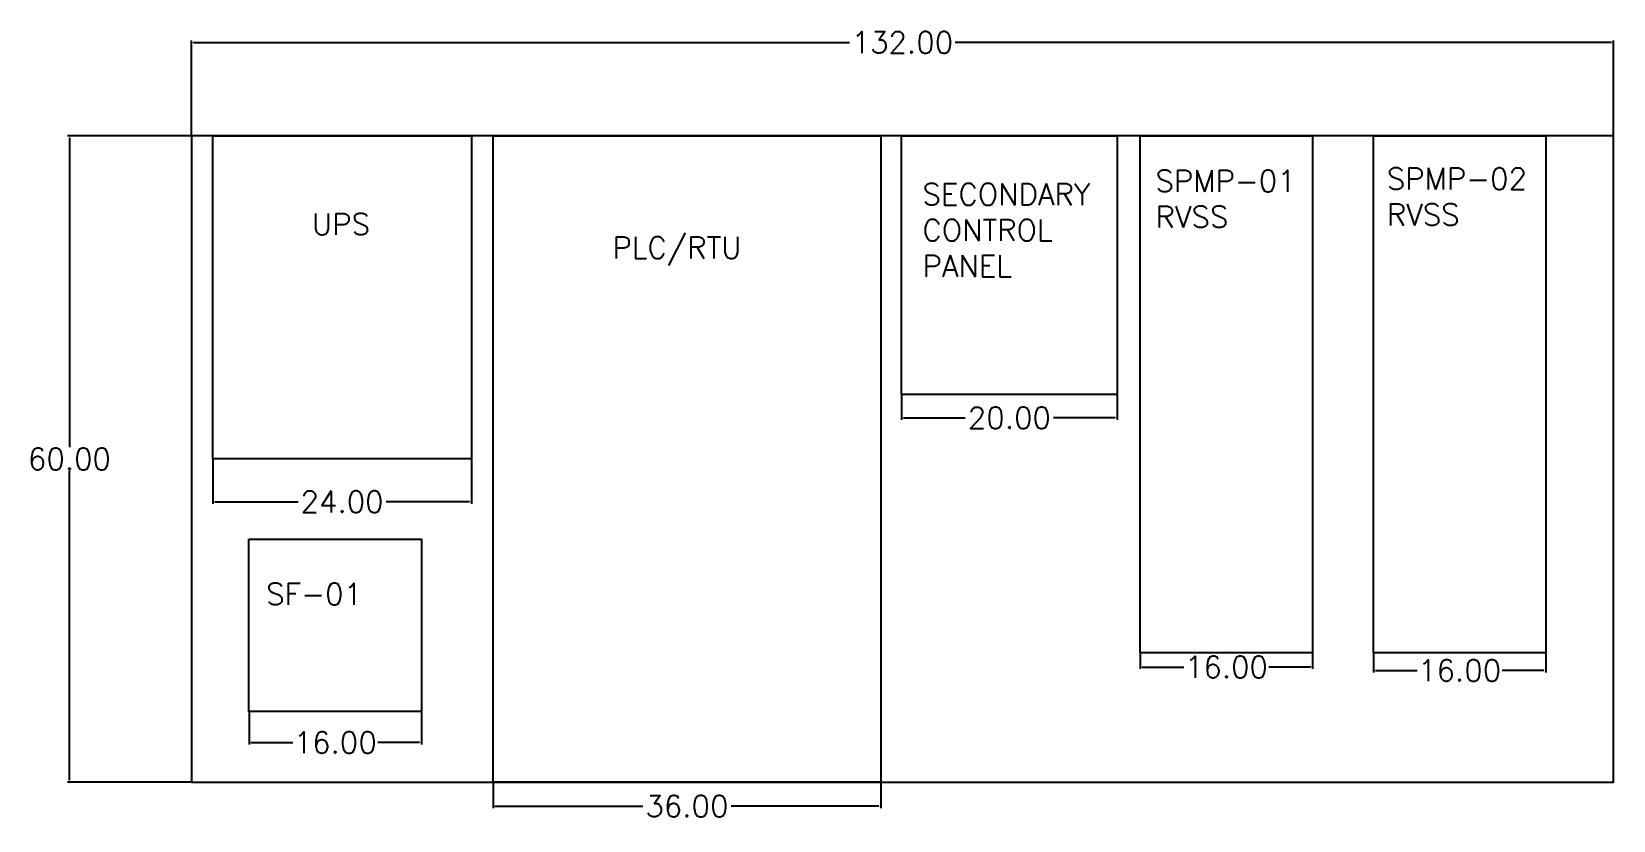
# Model space of a CAD drawing. Header units: inches. Extents: x -15 to 132, y -4 to 70.
import ezdxf

# ---------------------------------------------------------------- set-up
doc = ezdxf.new("R2010")
doc.units = ezdxf.units.IN
doc.header["$MEASUREMENT"] = 0
doc.styles.get("Standard").update_dxf_attribs({"font": 'romans.shx'})
doc.dimstyles.get("Standard").update_dxf_attribs({"dimtxt": 0.18, "dimasz": 0.18, "dimexe": 0.18, "dimexo": 0.0625, "dimgap": 0.09, "dimtad": 0, "dimtih": 1, "dimtoh": 1, "dimdec": 4, "dimzin": 0, "dimdsep": 46, "dimtxsty": 'Standard', "dimcen": 0.09, "dimadec": 0, "dimazin": 0, "dimtfac": 1, "dimtdec": 4, "dimtofl": 0, "dimtmove": 0, "dimatfit": 3, "dimfxl": 1, "dimtolj": 1, "dimtzin": 0, "dimarcsym": 0})

# ---------------------------------------------------------------- blocks, each defined once
blk = doc.blocks.new('*D29')
at = {"color": 0, "lineweight": -2, "transparency": 16777216}
for p, q in [((0, 60.06), (0, 68.85)), ((0.18, 68.67), (61.1, 68.67)), ((131.82, 68.67), (70.9, 68.67)), ((132, 60.06), (132, 68.85))]:
    blk.add_line(p, q, dxfattribs=at)
at = {"color": 0, "transparency": 16777216}
for points in [[(0.18, 68.7), (0.18, 68.64), (0, 68.67)], [(131.82, 68.7), (131.82, 68.64), (132, 68.67)]]:
    blk.add_solid(points, dxfattribs=at)
at = {"layer": 'Defpoints', "color": 0, "transparency": 16777216}
for p in [(132, 68.67), (0, 60), (132, 60)]:
    blk.add_point(p, dxfattribs=at)
at = {"color": 0, "transparency": 16777216, "insert": (66, 68.67), "char_height": 0.18, "attachment_point": 5}
blk.add_mtext('\\A1;{\\H11.11111x;132.00}', dxfattribs=at)
blk = doc.blocks.new('*D30')
at = {"color": 0, "lineweight": -2, "transparency": 16777216}
for p, q in [((-0.06, 60), (-11.5, 60)), ((-11.32, 59.82), (-11.32, 31.09)), ((-11.32, 0.18), (-11.32, 28.91)), ((-0.06, 0), (-11.5, 0))]:
    blk.add_line(p, q, dxfattribs=at)
at = {"color": 0, "transparency": 16777216}
for points in [[(-11.35, 59.82), (-11.29, 59.82), (-11.32, 60)], [(-11.35, 0.18), (-11.29, 0.18), (-11.32, 0)]]:
    blk.add_solid(points, dxfattribs=at)
at = {"layer": 'Defpoints', "color": 0, "transparency": 16777216}
for p in [(0, 60), (0, 0), (-11.32, 0)]:
    blk.add_point(p, dxfattribs=at)
at = {"color": 0, "transparency": 16777216, "insert": (-11.32, 30), "char_height": 0.18, "attachment_point": 5}
blk.add_mtext('\\A1;{\\H11.11111x;60.00}', dxfattribs=at)
blk = doc.blocks.new('*D31')
at = {"color": 0, "lineweight": -2, "transparency": 16777216}
for p, q in [((1.99, 29.94), (1.99, 25.85)), ((25.99, 29.94), (25.99, 25.85)), ((2.17, 26.03), (9.9, 26.03)), ((25.81, 26.03), (18.08, 26.03))]:
    blk.add_line(p, q, dxfattribs=at)
at = {"color": 0, "transparency": 16777216}
for points in [[(2.17, 26.06), (2.17, 26), (1.99, 26.03)], [(25.81, 26.06), (25.81, 26), (25.99, 26.03)]]:
    blk.add_solid(points, dxfattribs=at)
at = {"layer": 'Defpoints', "color": 0, "transparency": 16777216}
for p in [(1.99, 30), (25.99, 30), (25.99, 26.03)]:
    blk.add_point(p, dxfattribs=at)
at = {"color": 0, "transparency": 16777216, "insert": (13.99, 26.03), "char_height": 2, "attachment_point": 5}
blk.add_mtext('\\A1;24.00', dxfattribs=at)
blk = doc.blocks.new('*D32')
at = {"color": 0, "lineweight": -2, "transparency": 16777216}
for p, q in [((28, -0.06), (28, -2.41)), ((64, -0.06), (64, -2.41)), ((28.18, -2.23), (41.91, -2.23)), ((63.82, -2.23), (50.09, -2.23))]:
    blk.add_line(p, q, dxfattribs=at)
at = {"color": 0, "transparency": 16777216}
for points in [[(28.18, -2.2), (28.18, -2.26), (28, -2.23)], [(63.82, -2.2), (63.82, -2.26), (64, -2.23)]]:
    blk.add_solid(points, dxfattribs=at)
at = {"layer": 'Defpoints', "color": 0, "transparency": 16777216}
for p in [(28, 0), (64, 0), (64, -2.23)]:
    blk.add_point(p, dxfattribs=at)
at = {"color": 0, "transparency": 16777216, "insert": (46, -2.23), "char_height": 2, "attachment_point": 5}
blk.add_mtext('\\A1;36.00', dxfattribs=at)
blk = doc.blocks.new('*D33')
at = {"color": 0, "lineweight": -2, "transparency": 16777216}
for p, q in [((65.93, 35.94), (65.93, 33.64)), ((85.93, 35.94), (85.93, 33.64)), ((66.11, 33.82), (71.84, 33.82)), ((85.75, 33.82), (80.02, 33.82))]:
    blk.add_line(p, q, dxfattribs=at)
at = {"color": 0, "transparency": 16777216}
for points in [[(66.11, 33.85), (66.11, 33.79), (65.93, 33.82)], [(85.75, 33.85), (85.75, 33.79), (85.93, 33.82)]]:
    blk.add_solid(points, dxfattribs=at)
at = {"layer": 'Defpoints', "color": 0, "transparency": 16777216}
for p in [(65.93, 36), (85.93, 36), (85.93, 33.82)]:
    blk.add_point(p, dxfattribs=at)
at = {"color": 0, "transparency": 16777216, "insert": (75.93, 33.82), "char_height": 2, "attachment_point": 5}
blk.add_mtext('\\A1;20.00', dxfattribs=at)
blk = doc.blocks.new('*D34')
at = {"color": 0, "lineweight": -2, "transparency": 16777216}
for p, q in [((88.08, 11.94), (88.08, 10.51)), ((104.08, 11.94), (104.08, 10.51)), ((88.26, 10.69), (92.13, 10.69)), ((103.9, 10.69), (100.02, 10.69))]:
    blk.add_line(p, q, dxfattribs=at)
at = {"color": 0, "transparency": 16777216}
for points in [[(88.26, 10.72), (88.26, 10.66), (88.08, 10.69)], [(103.9, 10.72), (103.9, 10.66), (104.08, 10.69)]]:
    blk.add_solid(points, dxfattribs=at)
at = {"layer": 'Defpoints', "color": 0, "transparency": 16777216}
for p in [(88.08, 12), (104.08, 12), (104.08, 10.69)]:
    blk.add_point(p, dxfattribs=at)
at = {"color": 0, "transparency": 16777216, "insert": (96.08, 10.69), "char_height": 2, "attachment_point": 5}
blk.add_mtext('\\A1;16.00', dxfattribs=at)
blk = doc.blocks.new('*D35')
at = {"color": 0, "lineweight": -2, "transparency": 16777216}
for p, q in [((109.73, 11.94), (109.73, 10.19)), ((125.73, 11.94), (125.73, 10.19)), ((109.91, 10.37), (113.78, 10.37)), ((125.55, 10.37), (121.68, 10.37))]:
    blk.add_line(p, q, dxfattribs=at)
at = {"color": 0, "transparency": 16777216}
for points in [[(109.91, 10.4), (109.91, 10.34), (109.73, 10.37)], [(125.55, 10.4), (125.55, 10.34), (125.73, 10.37)]]:
    blk.add_solid(points, dxfattribs=at)
at = {"layer": 'Defpoints', "color": 0, "transparency": 16777216}
for p in [(109.73, 12), (125.73, 12), (125.73, 10.37)]:
    blk.add_point(p, dxfattribs=at)
at = {"color": 0, "transparency": 16777216, "insert": (117.73, 10.37), "char_height": 2, "attachment_point": 5}
blk.add_mtext('\\A1;16.00', dxfattribs=at)
blk = doc.blocks.new('*D36')
at = {"color": 0, "lineweight": -2, "transparency": 16777216}
for p, q in [((5.35, 6.5), (5.35, 3.5)), ((21.35, 6.5), (21.35, 3.5)), ((5.53, 3.68), (9.4, 3.68)), ((21.17, 3.68), (17.29, 3.68))]:
    blk.add_line(p, q, dxfattribs=at)
at = {"color": 0, "transparency": 16777216}
for points in [[(5.53, 3.71), (5.53, 3.65), (5.35, 3.68)], [(21.17, 3.71), (21.17, 3.65), (21.35, 3.68)]]:
    blk.add_solid(points, dxfattribs=at)
at = {"layer": 'Defpoints', "color": 0, "transparency": 16777216}
for p in [(5.35, 6.56), (21.35, 6.56), (21.35, 3.68)]:
    blk.add_point(p, dxfattribs=at)
at = {"color": 0, "transparency": 16777216, "insert": (13.35, 3.68), "char_height": 2, "attachment_point": 5}
blk.add_mtext('\\A1;16.00', dxfattribs=at)

msp = doc.modelspace()

# ---------------------------------------------------------------- linework, layer by layer
for points in [[(0, 0), (132, 0), (132, 60), (0, 60)], [(1.992, 60), (25.992, 60), (25.992, 30), (1.992, 30)], [(28.002, 60), (64.002, 60), (64.002, 0), (28.002, 0)], [(65.93, 60), (85.93, 60), (85.93, 36), (65.93, 36)], [(88.077, 60), (104.077, 60), (104.077, 12), (88.077, 12)], [(109.729, 60), (125.729, 60), (125.729, 12), (109.729, 12)], [(5.345, 22.559), (21.345, 22.559), (21.345, 6.559), (5.345, 6.559)]]:
    msp.add_lwpolyline(points, close=True)

# ---------------------------------------------------------------- texts
at = {"char_height": 2, "attachment_point": 1}
for s, insert in [('SPMP-01\\PRVSS', (89.489, 56.813)), ('SPMP-02\\PRVSS', (110.961, 57.015)), ('SECONDARY\\PCONTROL\\PPANEL', (67.859, 55.575)), ('UPS', (11.182, 52.798)), ('PLC/RTU', (39.073, 50.623)), ('SF-01', (6.935, 18.464))]:
    msp.add_mtext_dynamic_manual_height_columns(s, width=13.76407, gutter_width=0.5, heights=[0], dxfattribs=dict(at, insert=insert))

# ---------------------------------------------------------------- dimensions: what is measured, and where the dimension line sits
dim = msp.add_linear_dim(base=(132, 68.673), p1=(0, 60), p2=(132, 60), text='{\\H11.11111x;<>}', dimstyle='Standard', override={"dimdec": 2})
dim.commit()
dim.dimension.update_dxf_attribs({"geometry": '*D29', "text_midpoint": (66, 68.673)})
dim = msp.add_linear_dim(base=(-11.318, 0), p1=(0, 60), p2=(0, 0), angle=90, text='{\\H11.11111x;<>}', dimstyle='Standard', override={"dimdec": 2})
dim.commit()
dim.dimension.update_dxf_attribs({"geometry": '*D30', "text_midpoint": (-11.318, 30)})
for base, p1, p2, picture, middle in [((85.93, 33.825), (65.93, 36), (85.93, 36), '*D33', (75.93, 33.825)), ((25.992, 26.034), (1.992, 30), (25.992, 30), '*D31', (13.992, 26.034)), ((104.077, 10.691), (88.077, 12), (104.077, 12), '*D34', (96.077, 10.691)), ((125.729, 10.365), (109.729, 12), (125.729, 12), '*D35', (117.729, 10.365)), ((21.345, 3.678), (5.345, 6.559), (21.345, 6.559), '*D36', (13.345, 3.678)), ((64.002, -2.234), (28.002, 0), (64.002, 0), '*D32', (46.002, -2.234))]:
    dim = msp.add_linear_dim(base=base, p1=p1, p2=p2, dimstyle='Standard', override={"dimtxt": 2, "dimdec": 2})
    dim.commit()
    dim.dimension.update_dxf_attribs({"geometry": picture, "text_midpoint": middle})

doc.saveas('drawing.dxf')
